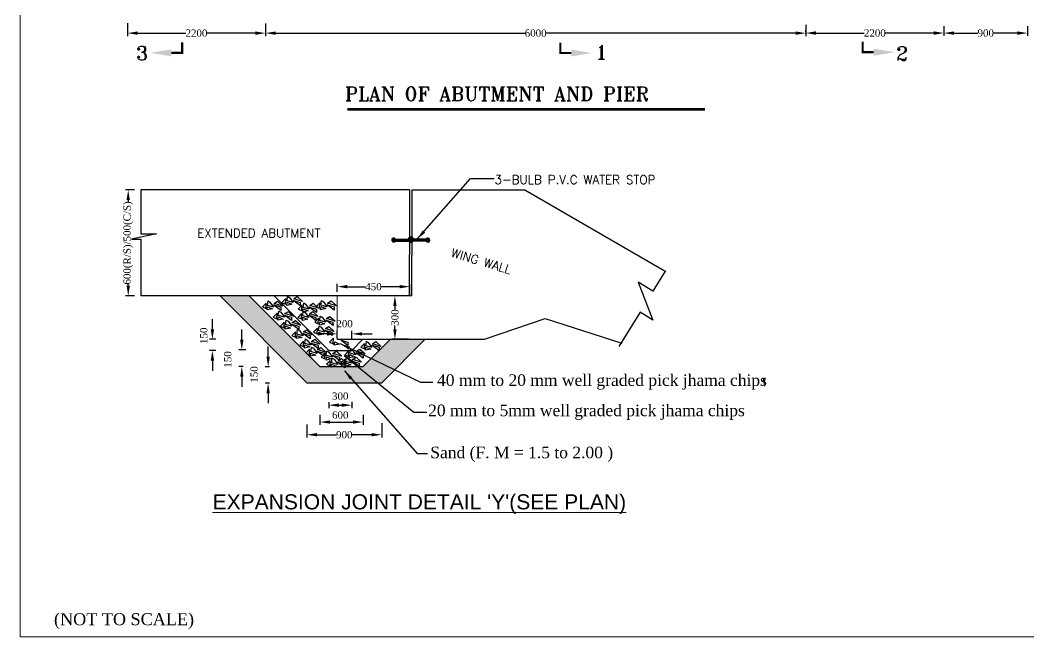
# Model space of a CAD drawing. Extents: x -545075 to 1728153, y -708141 to -305611.
# Drawn here: x 135012 to 169852, y -636254 to -614961 of the extents above; entities that cross this region are included whole.
import ezdxf

# ---------------------------------------------------------------- set-up
doc = ezdxf.new("R2010")
doc.units = 0
doc.header["$MEASUREMENT"] = 0
doc.layers.get('0').update_dxf_attribs({"linetype": 'CONTINUOUS'})
doc.layers.get('DEFPOINTS').update_dxf_attribs({"linetype": 'CONTINUOUS'})
doc.layers.add('LINE', color=7, linetype='CONTINUOUS')
doc.layers.add('Other line', color=7, linetype='CONTINUOUS', lineweight=15)
doc.styles.add('Arial-200', font='arial.ttf')
doc.styles.add('BIG', font='ROMANT.SHX')
doc.styles.get("Standard").update_dxf_attribs({"font": 'times.ttf', "height": 250})
doc.dimstyles.new('3', dxfattribs={"dimtxt": 225, "dimasz": 350, "dimexe": 100, "dimexo": 25, "dimgap": 9, "dimtad": 0, "dimdec": 0, "dimzin": 0, "dimdsep": 46, "dimtxsty": 'Standard', "dimcen": 0, "dimclrt": 256, "dimadec": 0, "dimazin": 0, "dimtfac": 1, "dimtdec": 0, "dimtofl": 0, "dimtmove": 2, "dimatfit": 3, "dimfxl": 1, "dimtolj": 1, "dimtzin": 0, "dimarcsym": 0})

# ---------------------------------------------------------------- blocks, each defined once
blk = doc.blocks.new('*D128')
at = {"layer": 'DEFPOINTS', "color": 0, "lineweight": -2}
for p in [(138988, -620823), (138745, -624480), (138988, -624480)]:
    blk.add_point(p, dxfattribs=at)
at = {"layer": 'LINE', "color": 0, "lineweight": -2}
for p, q in [((138963, -620823), (138645, -620823)), ((138745, -621173), (138745, -621253)), ((138745, -624130), (138745, -624050)), ((138963, -624480), (138645, -624480))]:
    blk.add_line(p, q, dxfattribs=at)
for points in [[(138687, -621173), (138803, -621173), (138745, -620823)], [(138687, -624130), (138803, -624130), (138745, -624480)]]:
    blk.add_solid(points, dxfattribs=at)
at = {"layer": 'LINE', "insert": (138745, -622652), "char_height": 250, "attachment_point": 5, "rotation": 90}
blk.add_mtext('\\A1;600(R/S)/500(C/S)', dxfattribs=at)
blk = doc.blocks.new('*D131')
at = {"layer": 'DEFPOINTS', "color": 0, "lineweight": -2}
for p in [(148119, -624480), (147957, -625981), (148446, -625981)]:
    blk.add_point(p, dxfattribs=at)
at = {"layer": 'Other line', "color": 0, "linetype": 'ByBlock', "lineweight": -2}
for p, q in [((148094, -624480), (147857, -624480)), ((148421, -625981), (147857, -625981))]:
    blk.add_line(p, q, dxfattribs=at)
at = {"layer": 'Other line', "linetype": 'ByBlock', "lineweight": -2}
for p, q in [((147957, -624830), (147957, -624958)), ((147957, -625631), (147957, -625502))]:
    blk.add_line(p, q, dxfattribs=at)
at = {"layer": 'Other line', "lineweight": -2}
for points in [[(147899, -624830), (148015, -624830), (147957, -624480)], [(147899, -625631), (148015, -625631), (147957, -625981)]]:
    blk.add_solid(points, dxfattribs=at)
at = {"layer": 'Other line', "color": 0, "insert": (147957, -625230), "char_height": 250, "attachment_point": 5, "rotation": 90}
blk.add_mtext('\\A1;300', dxfattribs=at)
blk = doc.blocks.new('*D132')
at = {"layer": 'DEFPOINTS', "color": 0, "lineweight": -2}
for p in [(148466, -624163), (145964, -624365), (148466, -624480)]:
    blk.add_point(p, dxfattribs=at)
at = {"layer": 'Other line', "color": 0, "linetype": 'ByBlock', "lineweight": -2}
for p, q in [((145964, -624340), (145964, -624063)), ((148466, -624455), (148466, -624063))]:
    blk.add_line(p, q, dxfattribs=at)
at = {"layer": 'Other line', "linetype": 'ByBlock', "lineweight": -2}
for p, q in [((146314, -624163), (146939, -624163)), ((148116, -624163), (147491, -624163))]:
    blk.add_line(p, q, dxfattribs=at)
at = {"layer": 'Other line', "lineweight": -2}
for points in [[(146314, -624104), (146314, -624221), (145964, -624163)], [(148116, -624104), (148116, -624221), (148466, -624163)]]:
    blk.add_solid(points, dxfattribs=at)
at = {"layer": 'Other line', "color": 0, "insert": (147215, -624163), "char_height": 250, "attachment_point": 5}
blk.add_mtext('\\A1;450', dxfattribs=at)
blk = doc.blocks.new('*D136')
at = {"layer": 'DEFPOINTS', "color": 0, "lineweight": -2}
for p in [(147499, -628848), (144917, -628897), (147499, -629276)]:
    blk.add_point(p, dxfattribs=at)
at = {"layer": 'LINE', "color": 0, "lineweight": -2}
for p, q in [((144917, -628922), (144917, -629376)), ((147499, -628873), (147499, -629376)), ((145267, -629276), (145936, -629276)), ((147149, -629276), (146480, -629276))]:
    blk.add_line(p, q, dxfattribs=at)
for points in [[(145267, -629218), (145267, -629334), (144917, -629276)], [(147149, -629218), (147149, -629334), (147499, -629276)]]:
    blk.add_solid(points, dxfattribs=at)
at = {"layer": 'LINE', "insert": (146208, -629276), "char_height": 250, "attachment_point": 5}
blk.add_mtext('\\A1;900', dxfattribs=at)
blk = doc.blocks.new('*D137')
at = {"layer": 'DEFPOINTS', "color": 0, "lineweight": -2}
for p in [(142830, -626347), (142668, -626923), (142739, -626923)]:
    blk.add_point(p, dxfattribs=at)
at = {"layer": 'LINE', "color": 0, "lineweight": -2}
for p, q in [((142668, -625997), (142668, -625647)), ((142805, -626347), (142568, -626347)), ((142714, -626923), (142568, -626923)), ((142668, -627273), (142668, -627623))]:
    blk.add_line(p, q, dxfattribs=at)
for points in [[(142610, -625997), (142726, -625997), (142668, -626347)], [(142610, -627273), (142726, -627273), (142668, -626923)]]:
    blk.add_solid(points, dxfattribs=at)
at = {"layer": 'LINE', "insert": (142185, -626676), "char_height": 250, "attachment_point": 5, "rotation": 90}
blk.add_mtext('\\A1;150', dxfattribs=at)
blk = doc.blocks.new('*D138')
at = {"layer": 'DEFPOINTS', "color": 0, "lineweight": -2}
for p in [(141793, -625981), (141651, -626364), (141793, -626364)]:
    blk.add_point(p, dxfattribs=at)
at = {"layer": 'LINE', "color": 0, "lineweight": -2}
for p, q in [((141651, -625631), (141651, -625281)), ((141768, -625981), (141551, -625981)), ((141768, -626364), (141551, -626364)), ((141651, -626714), (141651, -627064))]:
    blk.add_line(p, q, dxfattribs=at)
for points in [[(141593, -625631), (141710, -625631), (141651, -625981)], [(141593, -626714), (141710, -626714), (141651, -626364)]]:
    blk.add_solid(points, dxfattribs=at)
at = {"layer": 'LINE', "insert": (141356, -625858), "char_height": 250, "attachment_point": 5, "rotation": 90}
blk.add_mtext('\\A1;150', dxfattribs=at)
blk = doc.blocks.new('KHOA')
for points in [[(2.78, 2.91), (3.06, 4.99), (3.96, 4.47), (5.66, 2.1), (2.78, 2.91)], [(5.88, 3.84), (7.47, 4.84), (9.94, 2.55), (5.88, 3.84)], [(2.23, 3.97), (0.46, 2.17), (2.15, 1.43), (2.23, 3.97)], [(2.84, 2.25), (5.07, 1.3), (2.66, 0.78), (2.84, 2.25)], [(5.63, 3.11), (8.93, 2.17), (8.98, 0.6), (5.63, 3.11)]]:
    blk.add_lwpolyline(points)
blk = doc.blocks.new('*D139')
at = {"layer": 'DEFPOINTS', "color": 0, "lineweight": -2}
for p in [(143648, -626932), (143577, -627491), (143648, -627491)]:
    blk.add_point(p, dxfattribs=at)
at = {"layer": 'LINE', "color": 0, "lineweight": -2}
for p, q in [((143577, -626582), (143577, -626232)), ((143623, -626932), (143477, -626932)), ((143623, -627491), (143477, -627491)), ((143577, -627841), (143577, -628191))]:
    blk.add_line(p, q, dxfattribs=at)
for points in [[(143519, -626582), (143636, -626582), (143577, -626932)], [(143519, -627841), (143636, -627841), (143577, -627491)]]:
    blk.add_solid(points, dxfattribs=at)
at = {"layer": 'LINE', "insert": (143094, -627194), "char_height": 250, "attachment_point": 5, "rotation": 90}
blk.add_mtext('\\A1;150', dxfattribs=at)
blk = doc.blocks.new('*D140')
at = {"layer": 'DEFPOINTS', "color": 0, "lineweight": -2}
for p in [(145672, -628128), (146465, -628109), (146465, -628255)]:
    blk.add_point(p, dxfattribs=at)
at = {"layer": 'LINE', "color": 0, "lineweight": -2}
for p, q in [((145672, -628153), (145672, -628355)), ((146465, -628134), (146465, -628355)), ((146022, -628255), (146115, -628255))]:
    blk.add_line(p, q, dxfattribs=at)
for points in [[(146022, -628196), (146022, -628313), (145672, -628255)], [(146115, -628196), (146115, -628313), (146465, -628255)]]:
    blk.add_solid(points, dxfattribs=at)
at = {"layer": 'LINE', "insert": (146068, -627944), "char_height": 250, "attachment_point": 5}
blk.add_mtext('\\A1;300', dxfattribs=at)
blk = doc.blocks.new('*D141')
at = {"layer": 'DEFPOINTS', "color": 0, "lineweight": -2}
for p in [(145368, -628565), (146856, -628559), (146856, -628838)]:
    blk.add_point(p, dxfattribs=at)
at = {"layer": 'LINE', "color": 0, "lineweight": -2}
for p, q in [((145368, -628590), (145368, -628938)), ((145718, -628838), (146506, -628838)), ((146856, -628584), (146856, -628938))]:
    blk.add_line(p, q, dxfattribs=at)
for points in [[(145718, -628780), (145718, -628897), (145368, -628838)], [(146506, -628780), (146506, -628897), (146856, -628838)]]:
    blk.add_solid(points, dxfattribs=at)
at = {"layer": 'LINE', "insert": (146068, -628598), "char_height": 250, "attachment_point": 5}
blk.add_mtext('\\A1;600', dxfattribs=at)
blk = doc.blocks.new('*D142')
at = {"layer": 'DEFPOINTS', "color": 0, "lineweight": -2}
for p in [(145964, -625981), (146472, -625793), (146472, -625981)]:
    blk.add_point(p, dxfattribs=at)
at = {"layer": 'Other line', "color": 0, "linetype": 'ByBlock', "lineweight": -2}
for p, q in [((145964, -625956), (145964, -625693)), ((146472, -625956), (146472, -625693))]:
    blk.add_line(p, q, dxfattribs=at)
at = {"layer": 'Other line', "linetype": 'ByBlock', "lineweight": -2}
for p, q in [((145614, -625793), (145264, -625793)), ((146822, -625793), (147172, -625793))]:
    blk.add_line(p, q, dxfattribs=at)
at = {"layer": 'Other line', "lineweight": -2}
for points in [[(145614, -625735), (145614, -625852), (145964, -625793)], [(146822, -625735), (146822, -625852), (146472, -625793)]]:
    blk.add_solid(points, dxfattribs=at)
at = {"layer": 'Other line', "color": 0, "insert": (146218, -625443), "char_height": 250, "attachment_point": 5}
blk.add_mtext('\\A1;200', dxfattribs=at)
blk = doc.blocks.new('*D414')
at = {"layer": 'DEFPOINTS', "color": 0, "linetype": 'ByBlock', "lineweight": -2}
for p in [(138717, -615038), (143486, -615056), (143486, -615408)]:
    blk.add_point(p, dxfattribs=at)
at = {"layer": 'LINE', "color": 0, "linetype": 'ByBlock', "lineweight": -2}
for p, q in [((138717, -615063), (138717, -615508)), ((143486, -615081), (143486, -615508)), ((139067, -615408), (140734, -615408)), ((143136, -615408), (141469, -615408))]:
    blk.add_line(p, q, dxfattribs=at)
for points in [[(139067, -615350), (139067, -615466), (138717, -615408)], [(143136, -615350), (143136, -615466), (143486, -615408)]]:
    blk.add_solid(points, dxfattribs=at)
at = {"layer": 'LINE', "linetype": 'ByBlock', "lineweight": -2, "insert": (141102, -615408), "char_height": 250, "attachment_point": 5}
blk.add_mtext('\\A1;2200', dxfattribs=at)
blk = doc.blocks.new('*D415')
at = {"layer": 'DEFPOINTS', "color": 0, "linetype": 'ByBlock', "lineweight": -2}
for p in [(143486, -615181), (162149, -615091), (162149, -615408)]:
    blk.add_point(p, dxfattribs=at)
at = {"layer": 'LINE', "color": 0, "linetype": 'ByBlock', "lineweight": -2}
for p, q in [((143486, -615206), (143486, -615508)), ((162149, -615116), (162149, -615508)), ((143836, -615408), (152454, -615408)), ((161799, -615408), (153181, -615408))]:
    blk.add_line(p, q, dxfattribs=at)
for points in [[(143836, -615350), (143836, -615466), (143486, -615408)], [(161799, -615350), (161799, -615466), (162149, -615408)]]:
    blk.add_solid(points, dxfattribs=at)
at = {"layer": 'LINE', "linetype": 'ByBlock', "lineweight": -2, "insert": (152818, -615408), "char_height": 250, "attachment_point": 5}
blk.add_mtext('\\A1;6000', dxfattribs=at)
blk = doc.blocks.new('*D416')
at = {"layer": 'DEFPOINTS', "color": 0, "linetype": 'ByBlock', "lineweight": -2}
for p in [(166918, -615139), (162149, -615408), (166918, -615405)]:
    blk.add_point(p, dxfattribs=at)
at = {"layer": 'LINE', "color": 0, "linetype": 'ByBlock', "lineweight": -2}
for p, q in [((166918, -615164), (166918, -615505)), ((162149, -615383), (162149, -615305)), ((162499, -615405), (164166, -615405)), ((166568, -615405), (164901, -615405))]:
    blk.add_line(p, q, dxfattribs=at)
for points in [[(162499, -615347), (162499, -615464), (162149, -615405)], [(166568, -615347), (166568, -615464), (166918, -615405)]]:
    blk.add_solid(points, dxfattribs=at)
at = {"layer": 'LINE', "linetype": 'ByBlock', "lineweight": -2, "insert": (164534, -615405), "char_height": 250, "attachment_point": 5}
blk.add_mtext('\\A1;2200', dxfattribs=at)
blk = doc.blocks.new('*D529')
at = {"layer": 'DEFPOINTS', "color": 0, "linetype": 'ByBlock', "lineweight": -2}
for p in [(169810, -615139), (166918, -615405), (169810, -615406)]:
    blk.add_point(p, dxfattribs=at)
at = {"layer": 'LINE', "color": 0, "linetype": 'ByBlock', "lineweight": -2}
for p, q in [((169810, -615164), (169810, -615506)), ((166918, -615430), (166918, -615506)), ((167268, -615406), (168092, -615406)), ((169460, -615406), (168636, -615406))]:
    blk.add_line(p, q, dxfattribs=at)
for points in [[(167268, -615348), (167268, -615464), (166918, -615406)], [(169460, -615348), (169460, -615464), (169810, -615406)]]:
    blk.add_solid(points, dxfattribs=at)
at = {"layer": 'LINE', "linetype": 'ByBlock', "lineweight": -2, "insert": (168364, -615406), "char_height": 250, "attachment_point": 5}
blk.add_mtext('\\A1;900', dxfattribs=at)

msp = doc.modelspace()

# ---------------------------------------------------------------- hatches: boundary and pattern name
at = {"layer": 'Other line'}
h = msp.add_hatch(dxfattribs=at)
h.set_pattern_fill('ANSI31', color=256, scale=50, style=0)
h.set_pattern_definition([(45, (971185.176, 3623806.892), (-4.419417382, 4.419417382), [])])
h.paths.add_polyline_path([(148465.59, -622455.388, 0.228455023), (148413.345, -622517.18), (147975.691, -622517.18, 3.461072193), (147975.691, -622591.716), (148425.744, -622591.716, 0.143145409), (148465.59, -622625.556)])
h.paths.add_polyline_path([(148540.127, -622454.778, 0.208719776), (148465.59, -622455.388), (148465.59, -622625.556, 0.208719776), (148540.127, -622626.166)])
h.paths.add_polyline_path([(149031.423, -622517.18), (148593.769, -622517.18, 0.23276383), (148540.127, -622454.778), (148540.127, -622626.166, 0.147322938), (148581.37, -622591.716), (149031.423, -622591.716, 3.461072193)])
h = msp.add_hatch(dxfattribs=at)
h.set_pattern_fill('AR-SAND', color=256, scale=80, style=0)
h.set_pattern_definition([(37.5, (971185.18, 3624388.66), (-5.0394686, 154.1459015), [0, -121.6, 0, -136, 0, -130]), (7.5, (971185.18, 3624388.66), (141.582136, 225.771685), [0, -65.6, 0, -109.6, 0, -42]), (327.5, (971086.78, 3624388.66), (249.131349, 0.4527243), [0, -40, 0, -144, 0, -188]), (317.5, (971086.78, 3624388.66), (240.490128, 70.214045), [0, -20, 0, -94.4, 0, -108])])
h.paths.add_polyline_path([(147499.176, -627481.583), (149000.182, -625980.578), (147798.157, -625980.578), (147410.788, -626367.946), (147411.005, -626374.68), (147407.031, -626371.704), (146856.176, -626922.559), (146226.122, -626922.559), (146227.335, -626960.325), (146176.916, -626922.559), (145869.148, -626922.559), (145756.312, -626947.173), (145759.327, -626922.559), (145368.176, -626922.559), (144926.823, -626481.206), (144877.868, -626459.906), (144891.539, -626445.922), (142925.556, -624479.939), (141915.532, -624479.939), (144917.176, -627481.583)])

# ---------------------------------------------------------------- linework, layer by layer
at = {"color": 7, "linetype": 'ByBlock', "lineweight": 20}
msp.add_lwpolyline([(135012.461, -636254), (135012.461, -594218.219), (194457, -594218.219), (194457, -636254), (135012.461, -636254)], close=True, dxfattribs=at)
at = {"layer": 'LINE'}
for p, q in [((148465.59, -620823.472), (139176.115, -620823.472)), ((148465.59, -620823.472), (148465.59, -621327.7)), ((148540.127, -620823.472), (148540.127, -621323.387)), ((152443.842, -620823.472), (157315.359, -623642.038)), ((148465.59, -621327.7), (148465.59, -621568.838)), ((148540.127, -621323.387), (148540.127, -621537.964)), ((148540.127, -621537.964), (148540.127, -623090.445)), ((148465.59, -621568.838), (148465.59, -623059.57)), ((147975.691, -622517.18), (148413.345, -622517.18)), ((149031.423, -622517.18), (148593.769, -622517.18)), ((147975.691, -622591.716), (148425.744, -622591.716)), ((149031.423, -622591.716), (148581.37, -622591.716)), ((148465.59, -624479.939), (148465.59, -623059.57)), ((148540.127, -624479.939), (148540.127, -623090.445)), ((148465.59, -624479.939), (139176.115, -624479.939)), ((144917.176, -627481.583), (141915.532, -624479.939)), ((145368.176, -626922.559), (142925.556, -624479.939)), ((145672.176, -626363.534), (143788.581, -624479.939)), ((151050.201, -625980.578), (153146.661, -625264.79)), ((153146.661, -625264.79), (155794.184, -626115.163)), ((145964.3, -625980.578), (151050.201, -625980.578)), ((146465.176, -626363.534), (146848.133, -625980.578)), ((146856.176, -626922.559), (147798.157, -625980.578)), ((147499.176, -627481.583), (149000.182, -625980.578)), ((145672.176, -626363.534), (146465.176, -626363.534)), ((145368.176, -626922.559), (146856.176, -626922.559)), ((144917.176, -627481.583), (147499.176, -627481.583)), ((148721.42, -629918.064), (149079.655, -629918.064))]:
    msp.add_line(p, q, dxfattribs=at)
at = {"layer": 'LINE', "color": 0, "linetype": 'ByBlock', "lineweight": -2}
msp.add_line((148540.127, -620823.472), (152443.842, -620823.472), dxfattribs=at)
at = {"layer": 'LINE'}
for points, const_width in [([(140383.303, -616089.204), (140607.802, -616089.204), (140607.802, -615727.094)], 72), ([(153898.137, -616095.859), (153673.638, -616095.859), (153673.638, -615733.749)], 72), ([(164341.253, -616066.484), (164116.755, -616066.484), (164116.755, -615704.374)], 72), ([(140235.222, -616089.204), (140399.602, -616089.204)], 72), ([(154046.219, -616095.859), (153881.839, -616095.859)], 72), ([(164489.335, -616066.484), (164324.955, -616066.484)], 72), ([(146308.139, -618042.9), (158664, -618042.9)], 96)]:
    msp.add_lwpolyline(points, dxfattribs=dict(at, const_width=const_width))
for points in [[(139176.115, -620823.472), (139176.115, -622333.663), (139717.251, -622333.663), (138857.844, -622524.476), (139176.115, -622524.476), (139176.115, -624479.939)], [(157292.756, -623628.96), (156863.608, -624320.33), (156355.464, -624004.915), (156867.201, -625315.602), (156428.714, -625043.424), (155695.184, -626225.163)], [(145829.895, -625944.131), (145698.267, -626078.773), (145824.407, -626133.657), (145829.895, -625944.131)], [(146083.47, -626008.597), (146329.637, -626078.949), (146333.39, -626195.796), (146083.47, -626008.597)], [(145875.844, -626072.625), (146041.834, -626143.495), (145862.366, -626182.644), (145875.844, -626072.625)]]:
    msp.add_lwpolyline(points, dxfattribs=at)
for centre, radius, start, end in [((147916.581, -622554.448), 69.878, 32.2309526, 327.7690474), ((148503.557, -622540.472), 93.171, 14.4775122, 165.5224878), ((149090.533, -622554.448), 69.878, 212.2309526, 147.7690474), ((148503.557, -622540.472), 93.171, 213.367013, 326.632987)]:
    msp.add_arc(centre, radius, start, end, dxfattribs=at)
at = {"layer": 'LINE', "color": 7}
for points in [[(164489.335, -616186.484), (164489.335, -615946.484), (165209.335, -616066.484)], [(140235.222, -616209.204), (140235.222, -615969.204), (139515.222, -616089.204)], [(154046.219, -616215.859), (154046.219, -615975.859), (154766.219, -616095.859)]]:
    msp.add_solid(points, dxfattribs=at)
at = {"layer": 'LINE'}
msp.add_solid([(160661.427, -627331.039), (160760.594, -627331.039), (160711.011, -627628.539)], dxfattribs=at)
at = {"layer": 'Other line'}
for p, q in [((145964.3, -624479.939), (145964.3, -625980.578)), ((148540.127, -624479.939), (148442.176, -624479.939)), ((145964.3, -626340.984), (145964.3, -626352.314))]:
    msp.add_line(p, q, dxfattribs=at)

# ---------------------------------------------------------------- block references
at = {"layer": 'LINE', "xscale": 74.53660500003025, "yscale": 74.53660499956459, "zscale": 74.53660500000001}
for p in [(143344.717, -625026.27), (144021.799, -624868.426), (145192.717, -625017.27), (143718.717, -625377.27), (144564.717, -625384.27), (144577.717, -625097.27), (143969.817, -625687.426), (145150.259, -625548.225), (144360.799, -626014.426), (145114.772, -625896.14), (144636.026, -626340.441), (146741.612, -626419.295), (144843.598, -626621.543), (145378.364, -626755.801), (146189.943, -626676.939), (145557.943, -627004.939), (146057.943, -626962.939)]:
    msp.add_blockref('KHOA', p, dxfattribs=at)

# ---------------------------------------------------------------- texts
at = {"color": 0, "linetype": 'Continuous', "lineweight": -2}
msp.add_text('(NOT TO SCALE)', height=414.80226, dxfattribs=at).set_placement((136180.216, -635852.194))
at = {"char_height": 400, "attachment_point": 1}
for s, insert, width in [('{\\fTimes New Roman|b0|i0|c0|p18;40 mm to 20 mm well graded pick jhama chips}', (149411.677, -627189.685), 11994.88521), ('{\\fTimes New Roman|b0|i0|c0|p18;20 mm to 5mm well graded pick jhama chips}', (149103.207, -628235.094), 11994.88521), ('{\\fTimes New Roman|b0|i0|c0|p18;Sand (F. M = 1.5 to 2.00 )}', (149178.696, -629687.729), 9986.77405)]:
    msp.add_mtext(s, dxfattribs=dict(at, insert=insert, width=width))
at = {"layer": 'LINE', "style": 'BIG'}
for s, height, p in [('3', 480, (139016.285, -616341.686)), ('1', 480, (154889.562, -616302.708)), ('2', 480, (165271.509, -616350.101)), ('PLAN OF ABUTMENT AND PIER', 480, (146231.738, -617745.555)), ('3-BULB P.V.C WATER STOP', 300, (151397.798, -620617.748)), ('EXTENDED ABUTMENT', 300, (141127.196, -622461.175))]:
    msp.add_text(s, height=height, dxfattribs=at).set_placement(p)
msp.add_text('WING WALL', height=300, rotation=343.4674812, dxfattribs=at).set_placement((149871.974, -623121.215))
at = {"layer": 'LINE', "lineweight": 13, "insert": (148800.692, -631333.032), "char_height": 520, "width": 18733.95353, "attachment_point": 2, "style": 'Arial-200'}
msp.add_mtext("{\\LEXPANSION JOINT DETAIL 'Y'(SEE PLAN)}", dxfattribs=at)

# ---------------------------------------------------------------- dimensions: what is measured, and where the dimension line sits
at = {"layer": 'LINE', "color": 0, "linetype": 'ByBlock', "lineweight": -2}
for base, p1, p2, text, picture, middle in [((143486.492, -615407.971), (138717.212, -615037.697), (143486.492, -615056.418), '2200', '*D414', (141101.852, -615407.971)), ((162148.892, -615407.971), (143486.492, -615181.375), (162148.892, -615090.924), '6000', '*D415', (152817.692, -615407.971)), ((166918.172, -615405.303), (162148.892, -615407.971), (166918.172, -615139.086), '2200', '*D416', (164533.532, -615405.303)), ((169809.585, -615406), (166918.172, -615405.303), (169809.585, -615139.434), '900', '*D529', (168363.878, -615406))]:
    dim = msp.add_linear_dim(base=base, p1=p1, p2=p2, text=text, dimstyle='3', dxfattribs=at)
    dim.commit()
    dim.dimension.update_dxf_attribs({"geometry": picture, "text_midpoint": middle})
at = {"layer": 'LINE'}
dim = msp.add_linear_dim(base=(138745.09, -624479.939), p1=(138987.593, -620823.472), p2=(138987.593, -624479.939), angle=90, text='600(R/S)/500(C/S)', dimstyle='3', override={"dimtxt": 300}, dxfattribs=at)
dim.commit()
dim.dimension.update_dxf_attribs({"geometry": '*D128', "text_midpoint": (138745.09, -622651.706)})
for base, p1, p2, picture, middle in [((141651.316, -626363.534), (141792.865, -625980.578), (141792.865, -626363.534), '*D138', (141356.056, -625858.227)), ((142667.85, -626922.559), (142830.176, -626347.438), (142738.552, -626922.559), '*D137', (142184.723, -626676.062)), ((143577.222, -627491.464), (143647.923, -626932.439), (143647.923, -627491.464), '*D139', (143094.094, -627193.984))]:
    dim = msp.add_linear_dim(base=base, p1=p1, p2=p2, angle=90, text='150', dimstyle='3', override={"dimtxt": 300}, dxfattribs=at)
    dim.commit()
    dim.dimension.update_dxf_attribs({"geometry": picture, "text_midpoint": middle, "dimtype": 160})
for base, p1, p2, text, picture, middle in [((146465.176, -628254.546), (145672.176, -628128.341), (146465.176, -628109.341), '300', '*D140', (146068.176, -627944.341)), ((146856.176, -628838.261), (145368.176, -628564.801), (146856.176, -628559.341), '600', '*D141', (146068.176, -628598.341))]:
    dim = msp.add_linear_dim(base=base, p1=p1, p2=p2, text=text, dimstyle='3', override={"dimtxt": 300}, dxfattribs=at)
    dim.commit()
    dim.dimension.update_dxf_attribs({"geometry": picture, "text_midpoint": middle, "dimtype": 160})
dim = msp.add_linear_dim(base=(147499.176, -629276.098), p1=(144917.176, -628897.341), p2=(147499.176, -628848.341), text='900', dimstyle='3', override={"dimtxt": 300}, dxfattribs=at)
dim.commit()
dim.dimension.update_dxf_attribs({"geometry": '*D136', "text_midpoint": (146208.176, -629276.098)})
at = {"layer": 'Other line'}
for base, p1, p2, text, picture, middle in [((148465.59, -624162.817), (145964.3, -624365.381), (148465.59, -624479.939), '450', '*D132', (147214.945, -624162.817)), ((146472.176, -625793.341), (145964.3, -625980.578), (146472.176, -625980.578), '200', '*D142', (146218.238, -625443.341))]:
    dim = msp.add_linear_dim(base=base, p1=p1, p2=p2, text=text, dimstyle='3', override={"dimclrd": 256, "dimclre": 0, "dimclrt": 0, "dimfxl": 700, "dimfxlon": 1}, dxfattribs=at)
    dim.commit()
    dim.dimension.update_dxf_attribs({"geometry": picture, "text_midpoint": middle})
dim = msp.add_linear_dim(base=(147956.905, -625980.578), p1=(148118.771, -624479.939), p2=(148446.114, -625980.578), angle=90, text='300', dimstyle='3', override={"dimclrd": 256, "dimclre": 0, "dimclrt": 0, "dimfxl": 700, "dimfxlon": 1}, dxfattribs=at)
dim.commit()
dim.dimension.update_dxf_attribs({"geometry": '*D131', "text_midpoint": (147956.905, -625230.258)})

# ---------------------------------------------------------------- leaders
at = {"layer": 'LINE'}
for points in [[(146067.787, -626130.886), (148835.212, -627458.446), (149261.739, -627458.446)], [(146207.577, -626540.682), (148613.906, -628495.624), (149062.144, -628495.624)], [(146212.269, -627069.61), (148721.42, -629918.064)]]:
    msp.add_leader(points, dimstyle='3', override={"dimtxt": 325, "dimclrd": 0, "dimclre": 0, "dimclrt": 0}, dxfattribs=at)
at = {"layer": 'Other line'}
msp.add_leader([(148728.788, -622521.838), (150566.176, -620428.108), (151388.176, -620428.108)], dimstyle='3', override={"dimgap": 9, "dimtad": 0, "dimclrd": 256, "dimclre": 0, "dimclrt": 0, "dimfxl": 700, "dimfxlon": 1}, dxfattribs=at)

doc.saveas('drawing.dxf')
